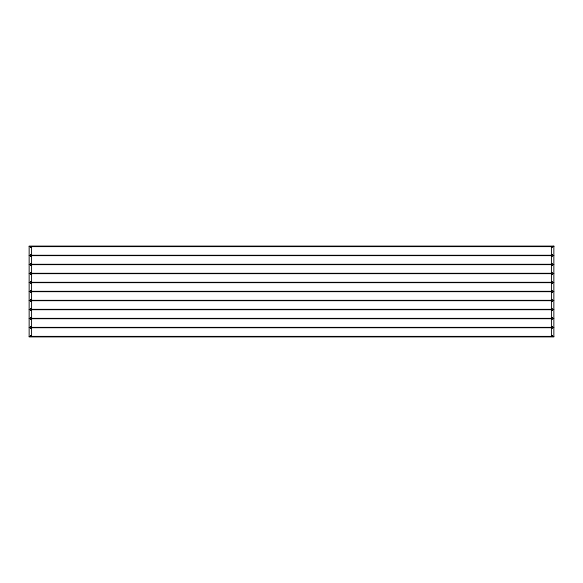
<?xml version="1.0" encoding="UTF-8"?>
<svg xmlns="http://www.w3.org/2000/svg" width="583" height="583" viewBox="0 0 583 583"><rect width="100%" height="100%" fill="white"/><g stroke="black" fill="none" stroke-linecap="round" stroke-linejoin="round"><path stroke-width="0.87" d="M29.15 246.449L553.85 246.449M31.577 246.616L551.423 246.616M31.577 255.281L551.423 255.281M29.15 255.456L31.577 255.456M551.423 255.456L553.85 255.456M31.577 255.631L551.423 255.631M31.577 264.296L551.423 264.296M29.15 264.471L31.577 264.471M551.423 264.471L553.85 264.471M31.577 264.638L551.423 264.638M31.577 273.303L551.423 273.303M29.15 273.478L31.577 273.478M551.423 273.478L553.85 273.478M31.577 273.653L551.423 273.653M31.577 282.318L551.423 282.318M29.15 282.493L31.577 282.493M551.423 282.493L553.85 282.493M31.577 282.66L551.423 282.66M31.577 291.325L551.423 291.325M29.15 291.5L31.577 291.5M551.423 291.5L553.85 291.5M31.577 291.675L551.423 291.675M31.577 300.34L551.423 300.34M29.15 300.507L31.577 300.507M551.423 300.507L553.85 300.507M31.577 300.682L551.423 300.682M31.577 309.347L551.423 309.347M29.15 309.522L31.577 309.522M551.423 309.522L553.85 309.522M31.577 309.697L551.423 309.697M31.577 318.362L551.423 318.362M29.15 318.529L31.577 318.529M551.423 318.529L553.85 318.529M31.577 318.704L551.423 318.704M31.577 327.369L551.423 327.369M29.15 327.544L31.577 327.544M551.423 327.544L553.85 327.544M31.577 327.719L551.423 327.719M31.577 336.384L551.423 336.384M29.15 336.551L553.85 336.551M551.423 246.449L551.423 336.551M31.577 246.449L31.577 336.551M30.629 247.33L31.001 247.432L30.651 247.287M30.629 254.472L31.001 254.574L30.629 254.472M30.629 256.345L31.001 256.44L30.651 256.294M30.629 263.48L31.001 263.582L30.651 263.436M30.629 265.352L31.001 265.454L30.629 265.352M30.629 272.494L31.001 272.589L30.651 272.45M30.629 274.367L31.001 274.462L30.629 274.367M30.629 281.502L31.001 281.604L30.651 281.458M30.629 283.374L31.001 283.476L30.629 283.374M30.629 290.516L31.001 290.611L30.651 290.472M30.629 292.389L31.001 292.484L30.629 292.389M30.629 299.524L31.001 299.626L30.651 299.48M30.629 301.396L31.001 301.498L30.629 301.396M30.629 308.538L31.001 308.633L30.651 308.487M30.629 310.411L31.001 310.506L30.629 310.411M30.629 317.546L31.001 317.648L30.629 317.546M30.629 319.418L31.001 319.52L30.651 319.375M30.629 326.56L31.001 326.655L30.629 326.56M30.629 328.426L31.001 328.528L30.651 328.382M30.629 335.568L31.001 335.67L30.629 335.568M551.999 247.33L552.349 247.476L552.021 247.287M551.999 254.472L552.371 254.574L551.999 254.472M551.999 256.345L552.349 256.491L552.021 256.294M551.999 263.48L552.349 263.625L552.021 263.436M551.999 265.352L552.371 265.454L551.999 265.352M551.999 272.494L552.349 272.64L552.021 272.45M551.999 274.367L552.371 274.462L551.999 274.367M551.999 281.502L552.349 281.647L552.021 281.458M551.999 283.374L552.371 283.476L551.999 283.374M551.999 290.516L552.349 290.662L552.021 290.472M551.999 292.389L552.371 292.484L551.999 292.389M551.999 299.524L552.349 299.669L552.021 299.48M551.999 301.396L552.371 301.498L551.999 301.396M551.999 308.538L552.349 308.684L552.021 308.487M551.999 310.411L552.371 310.506L551.999 310.411M551.999 317.546L552.371 317.648L551.999 317.546M551.999 319.418L552.349 319.564L552.05 319.331M551.999 326.56L552.371 326.655L551.999 326.56M551.999 328.426L552.349 328.572L552.021 328.382M551.999 335.568L552.371 335.67L551.999 335.568M553.85 246.099L29.15 246.099L29.15 336.901L553.85 336.901L553.85 246.099"/></g></svg>
